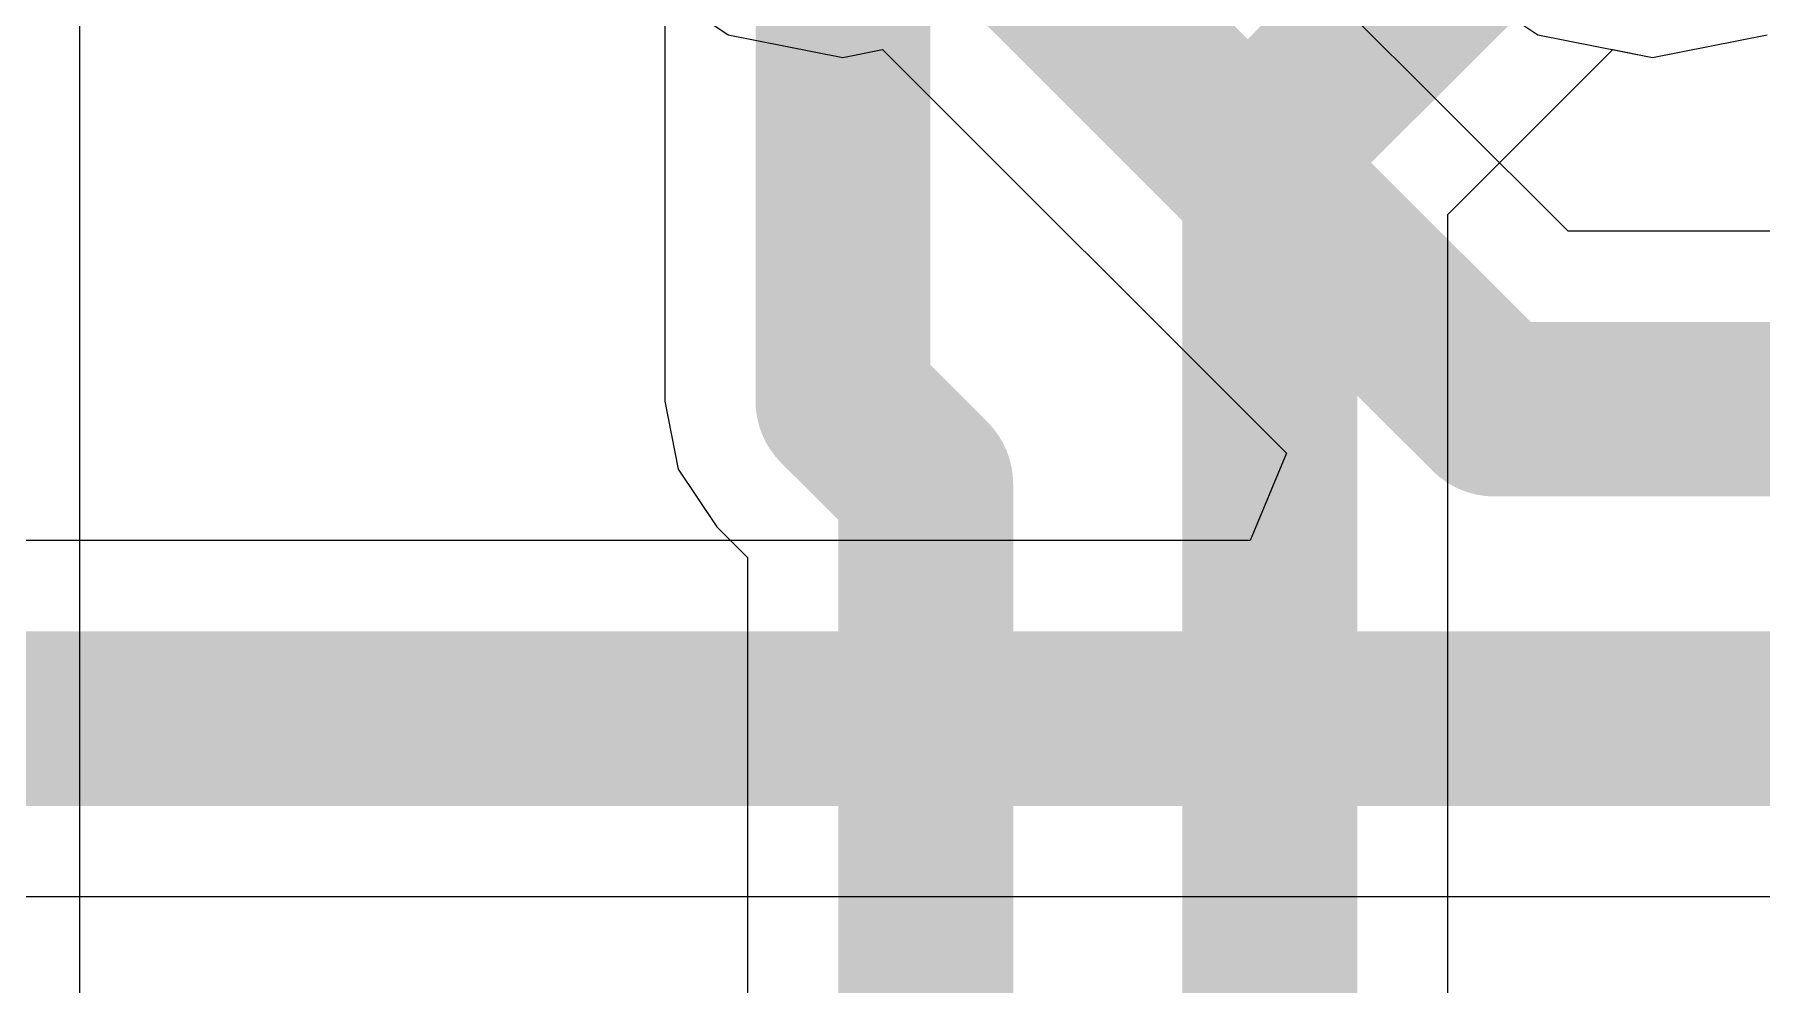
# Model space of a CAD drawing. Header units: millimetres. Extents: x -3 to 5381, y -54 to 5355.
# Drawn here: x 18.785 to 21.295, y -12.655 to -11.273 of the extents above; entities that cross this region are included whole.
import ezdxf

# ---------------------------------------------------------------- set-up
doc = ezdxf.new("R2010")
doc.units = ezdxf.units.MM
doc.layers.add('BottomLayer', color=5, linetype='Continuous')
doc.layers.add('TopLayer', color=1, linetype='Continuous')

msp = doc.modelspace()

# ---------------------------------------------------------------- linework, layer by layer
at = {"layer": 'BottomLayer'}
for p, q in [((21.0139, -11.5592), (20.3836, -10.9288)), ((19.6518, -11.179), (19.7931, -11.2734)), ((20.8286, -11.179), (20.9699, -11.2734)), ((19.7931, -11.2734), (19.9597, -11.3066)), ((19.9597, -11.3066), (20.0173, -11.2951)), ((20.0173, -11.2951), (20.6044, -11.8822)), ((20.9699, -11.2734), (21.1365, -11.3066)), ((21.1365, -11.3066), (21.3031, -11.2734)), ((29.9109, -11.5592), (21.0139, -11.5592)), ((20.6044, -11.8822), (20.5518, -12.0092)), ((20.5518, -12.0092), (18.2937, -12.0092)), ((18.1864, -12.5272), (29.5999, -12.5272))]:
    msp.add_line(p, q, dxfattribs=at)
at = {"layer": 'BottomLayer', "const_width": 0.254}
for points in [[(19.9597, -10.8712), (20.9066, -11.8181)], [(20.9066, -11.8181), (30.2514, -11.8181)], [(18.1864, -12.2682), (29.7072, -12.2682)]]:
    msp.add_lwpolyline(points, dxfattribs=at)
at = {"layer": 'BottomLayer', "const_width": 0.127}
msp.add_lwpolyline([(20.8431, -11.8181, 1), (20.9701, -11.8181, 1)], format="xyb", close=True, dxfattribs=at)
msp.add_lwpolyline([(20.8431, -11.8181, 1), (20.9701, -11.8181, 1)], format="xyb", close=True, dxfattribs=at)
at = {"layer": 'TopLayer'}
for p, q in [((18.8508, -13.6385), (18.8508, -6.0919)), ((19.7007, -11.2117), (19.7007, -11.8063)), ((20.8391, -11.5348), (21.0788, -11.2951)), ((21.0788, -11.2951), (21.1365, -11.3066)), ((21.1365, -11.3066), (21.3031, -11.2734)), ((20.8391, -15.0775), (20.8391, -11.5348)), ((19.7007, -11.8063), (19.7204, -11.9054)), ((19.7204, -11.9054), (19.7765, -11.9894)), ((19.7765, -11.9894), (19.8212, -12.034)), ((19.8212, -12.034), (19.8212, -15.0775))]:
    msp.add_line(p, q, dxfattribs=at)
at = {"layer": 'TopLayer', "const_width": 0.254}
for points in [[(19.9597, -11.8063), (19.9597, -10.8712)], [(20.5802, -11.4275), (21.1365, -10.8712)], [(20.5802, -15.8545), (20.5802, -11.4275)], [(19.9597, -11.8063), (20.0802, -11.9268)], [(20.0802, -15.8545), (20.0802, -11.9268)]]:
    msp.add_lwpolyline(points, dxfattribs=at)
at = {"layer": 'TopLayer', "const_width": 0.127}
for points in [[(20.5167, -11.4275, 1), (20.6437, -11.4275, 1)], [(20.5167, -11.4275, 1), (20.6437, -11.4275, 1)], [(19.8962, -11.8063, 1), (20.0232, -11.8063, 1)], [(19.8962, -11.8063, 1), (20.0232, -11.8063, 1)], [(20.0167, -11.9268, 1), (20.1437, -11.9268, 1)], [(20.0167, -11.9268, 1), (20.1437, -11.9268, 1)]]:
    msp.add_lwpolyline(points, format="xyb", close=True, dxfattribs=at)

doc.saveas('drawing.dxf')
